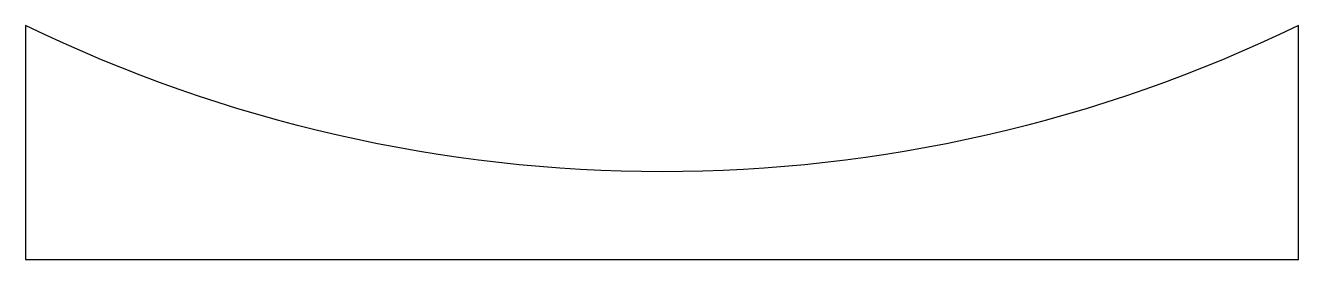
# Model space of a CAD drawing. Header units: inches. Extents: x 0 to 829, y 0 to 152.
import ezdxf

# ---------------------------------------------------------------- set-up
doc = ezdxf.new("R2010")
doc.units = ezdxf.units.IN
doc.header["$MEASUREMENT"] = 0

msp = doc.modelspace()

# ---------------------------------------------------------------- linework, layer by layer
msp.add_lwpolyline([(0, 0), (828.675, 0), (828.675, 152.4, -0.2298851), (0, 152.4)], format="xyb", close=True)

doc.saveas('drawing.dxf')
